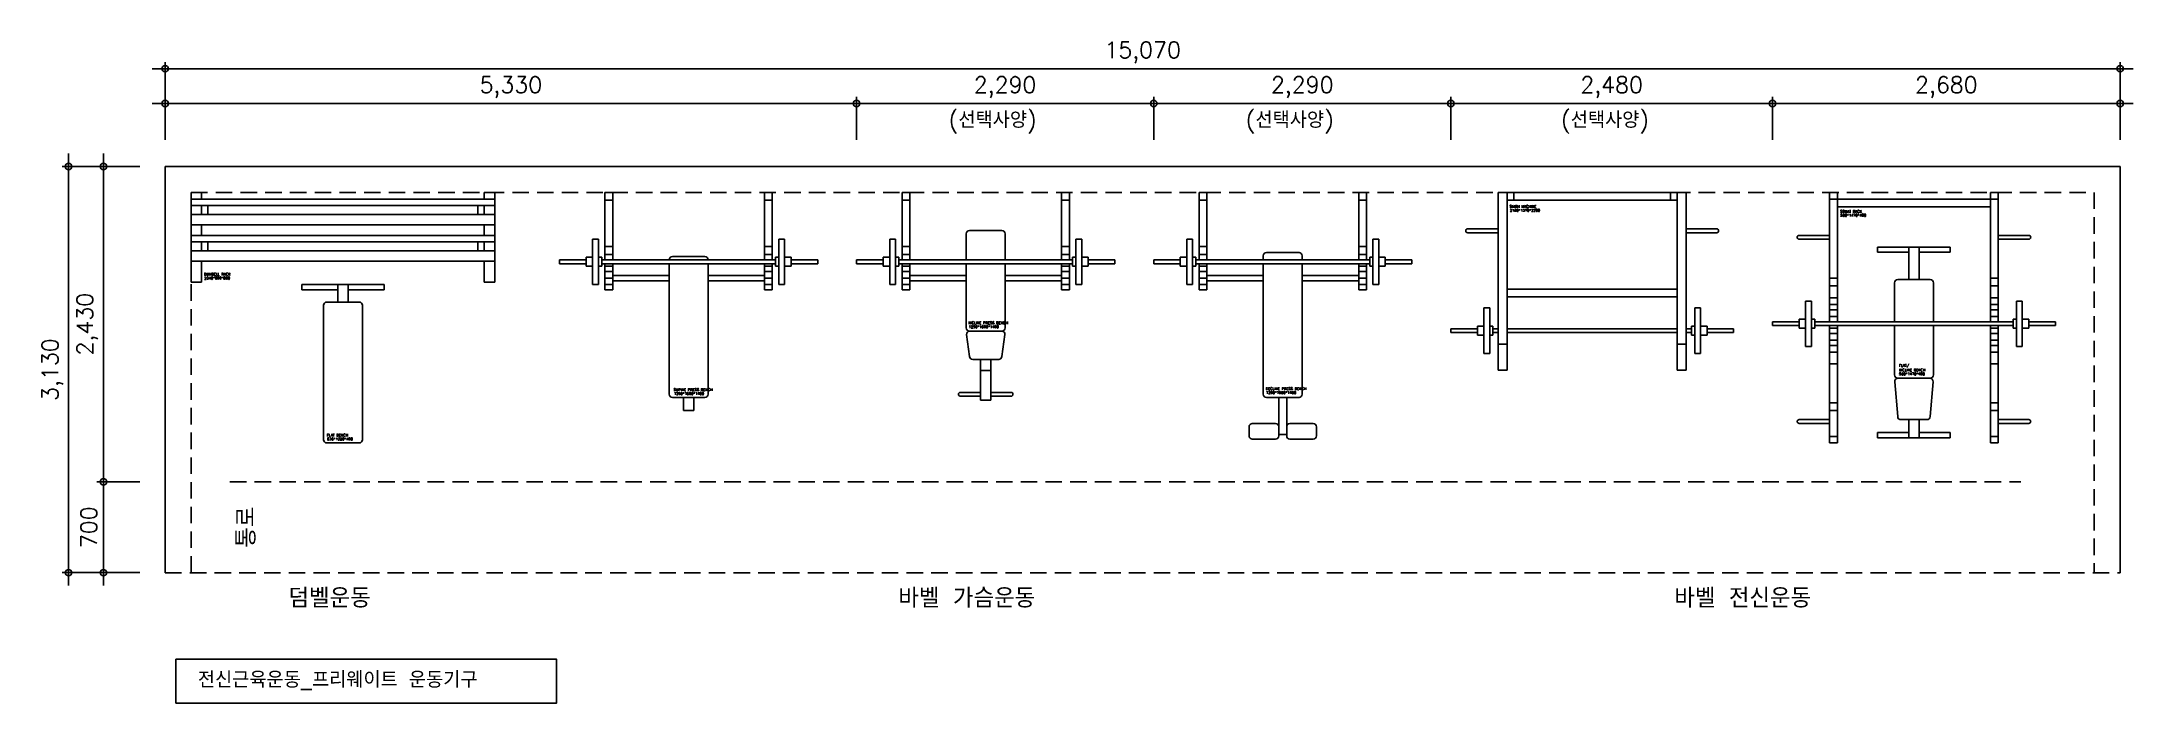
# Model space of a CAD drawing. Extents: x 21595 to 37715, y 32846 to 37943.
import ezdxf

# ---------------------------------------------------------------- set-up
doc = ezdxf.new("R2010")
doc.units = 0
doc.header["$LTSCALE"] = 20
doc.header["$MEASUREMENT"] = 0
doc.linetypes.add('HIDDEN', pattern=[9.525, 6.35, -3.175])
doc.layers.get('0').update_dxf_attribs({"linetype": 'CONTINUOUS'})
doc.layers.get('DEFPOINTS').update_dxf_attribs({"linetype": 'CONTINUOUS'})
for name, color, linetype in [('1HIDDEN', 1, 'HIDDEN'), ('2CONTINUOUS', 2, 'CONTINUOUS'), ('2HIDDEN', 2, 'HIDDEN'), ('3CONTINUOUS', 3, 'CONTINUOUS'), ('3TEXT', 3, 'CONTINUOUS'), ('4ele', 4, 'CONTINUOUS')]:
    doc.layers.add(name, color=color, linetype=linetype)
doc.styles.add('K_GEN', font='romans.shx', dxfattribs={"bigfont": 'whgtxt.shx'})
doc.styles.add('WHG', font='romans', dxfattribs={"bigfont": 'whgtxt'})
doc.dimstyles.new('STANDARD_WS', dxfattribs={"dimtxt": 2.5, "dimasz": 2.5, "dimexe": 1.25, "dimexo": 0.625, "dimtad": 1, "dimdec": 4, "dimdsep": 46, "dimtxsty": 'Standard', "dimcen": 2.5, "dimadec": 0, "dimazin": 0, "dimtfac": 1, "dimtdec": 4, "dimtmove": 0, "dimatfit": 3, "dimfxl": 0, "dimtolj": 1, "dimtzin": 0, "dimarcsym": 0})

# ---------------------------------------------------------------- blocks, each defined once
blk = doc.blocks.new('_CIDOTB')
at = {"color": 0, "linetype": 'ByBlock'}
blk.add_line((2, 0), (-1, 0), dxfattribs=at)
blk.add_circle((0, 0), 0.5, dxfattribs=at)
blk = doc.blocks.new('*D7')
at = {"layer": '4ele', "lineweight": -2}
for p, q in [((27875, 37187), (27875, 37518)), ((27925, 37468), (30115, 37468)), ((30165, 37237), (30165, 37518))]:
    blk.add_line(p, q, dxfattribs=at)
at = {"layer": 'DEFPOINTS', "color": 0}
for p in [(30165, 37468), (27875, 37137), (30165, 37187)]:
    blk.add_point(p, dxfattribs=at)
at = {"layer": '4ele', "lineweight": -2, "xscale": 50, "yscale": 50, "zscale": 50, "rotation": 180}
blk.add_blockref('_CIDOTB', (27875, 37468), dxfattribs=at)
at = {"layer": '4ele', "lineweight": -2, "xscale": 50, "yscale": 50, "zscale": 50}
blk.add_blockref('_CIDOTB', (30165, 37468), dxfattribs=at)
at = {"layer": '4ele', "insert": (29020, 37593), "char_height": 125, "attachment_point": 5, "style": 'K_GEN'}
blk.add_mtext('\\A1;2,290', dxfattribs=at)
blk = doc.blocks.new('DIMDOT')
blk.add_line((-2, 0), (2, 0))
blk.add_circle((0, 0), 0.5)
blk = doc.blocks.new('*D9')
at = {"layer": '4ele', "lineweight": -2}
for p, q in [((22545, 37455), (22545, 37786)), ((22595, 37736), (37565, 37736)), ((37615, 37455), (37615, 37786))]:
    blk.add_line(p, q, dxfattribs=at)
at = {"layer": 'DEFPOINTS', "color": 0}
for p in [(37615, 37736), (22545, 37405), (37615, 37405)]:
    blk.add_point(p, dxfattribs=at)
at = {"layer": '4ele', "lineweight": -2, "xscale": 50, "yscale": 50, "zscale": 50, "rotation": 180}
blk.add_blockref('_CIDOTB', (22545, 37736), dxfattribs=at)
at = {"layer": '4ele', "lineweight": -2, "xscale": 50, "yscale": 50, "zscale": 50}
blk.add_blockref('_CIDOTB', (37615, 37736), dxfattribs=at)
at = {"layer": '4ele', "insert": (30080, 37861), "char_height": 125, "attachment_point": 5, "style": 'K_GEN'}
blk.add_mtext('\\A1;15,070', dxfattribs=at)
blk = doc.blocks.new('*D10')
at = {"layer": '4ele', "lineweight": -2}
for p, q in [((30165, 37187), (30165, 37518)), ((30215, 37468), (32405, 37468)), ((32455, 37237), (32455, 37518))]:
    blk.add_line(p, q, dxfattribs=at)
at = {"layer": 'DEFPOINTS', "color": 0}
for p in [(32455, 37468), (30165, 37137), (32455, 37187)]:
    blk.add_point(p, dxfattribs=at)
at = {"layer": '4ele', "lineweight": -2, "xscale": 50, "yscale": 50, "zscale": 50, "rotation": 180}
blk.add_blockref('_CIDOTB', (30165, 37468), dxfattribs=at)
at = {"layer": '4ele', "lineweight": -2, "xscale": 50, "yscale": 50, "zscale": 50}
blk.add_blockref('_CIDOTB', (32455, 37468), dxfattribs=at)
at = {"layer": '4ele', "insert": (31310, 37593), "char_height": 125, "attachment_point": 5, "style": 'K_GEN'}
blk.add_mtext('\\A1;2,290', dxfattribs=at)
blk = doc.blocks.new('*D3')
at = {"layer": '4ele', "lineweight": -2}
for p, q in [((22545, 37187), (22545, 37518)), ((22595, 37468), (27825, 37468)), ((27875, 37187), (27875, 37518))]:
    blk.add_line(p, q, dxfattribs=at)
at = {"layer": 'DEFPOINTS', "color": 0}
for p in [(27875, 37468), (22545, 37137), (27875, 37137)]:
    blk.add_point(p, dxfattribs=at)
at = {"layer": '4ele', "lineweight": -2, "xscale": 50, "yscale": 50, "zscale": 50, "rotation": 180}
blk.add_blockref('_CIDOTB', (22545, 37468), dxfattribs=at)
at = {"layer": '4ele', "lineweight": -2, "xscale": 50, "yscale": 50, "zscale": 50}
blk.add_blockref('_CIDOTB', (27875, 37468), dxfattribs=at)
at = {"layer": '4ele', "insert": (25210, 37593), "char_height": 125, "attachment_point": 5, "style": 'K_GEN'}
blk.add_mtext('\\A1;5,330', dxfattribs=at)
blk = doc.blocks.new('*D5')
at = {"layer": '4ele', "lineweight": -2}
for p, q in [((22082, 36982), (21751, 36982)), ((21801, 33902), (21801, 36932)), ((22082, 33852), (21751, 33852))]:
    blk.add_line(p, q, dxfattribs=at)
at = {"layer": 'DEFPOINTS', "color": 0}
for p in [(21801, 36982), (22132, 36982), (22132, 33852)]:
    blk.add_point(p, dxfattribs=at)
at = {"layer": '4ele', "lineweight": -2, "xscale": 50, "yscale": 50, "zscale": 50}
for p, rotation in [((21801, 36982), 90), ((21801, 33852), 270)]:
    blk.add_blockref('_CIDOTB', p, dxfattribs=dict(at, rotation=rotation))
at = {"layer": '4ele', "insert": (21677, 35417), "char_height": 125, "attachment_point": 5, "rotation": 90, "style": 'K_GEN'}
blk.add_mtext('\\A1;3,130', dxfattribs=at)
blk = doc.blocks.new('*D6')
at = {"layer": '4ele', "lineweight": -2}
for p, q in [((22350, 36982), (22019, 36982)), ((22069, 34602), (22069, 36932)), ((22350, 34552), (22019, 34552))]:
    blk.add_line(p, q, dxfattribs=at)
at = {"layer": 'DEFPOINTS', "color": 0}
for p in [(22069, 36982), (22400, 36982), (22400, 34552)]:
    blk.add_point(p, dxfattribs=at)
at = {"layer": '4ele', "lineweight": -2, "xscale": 50, "yscale": 50, "zscale": 50}
for p, rotation in [((22069, 36982), 90), ((22069, 34552), 270)]:
    blk.add_blockref('_CIDOTB', p, dxfattribs=dict(at, rotation=rotation))
at = {"layer": '4ele', "insert": (21945, 35767), "char_height": 125, "attachment_point": 5, "rotation": 90, "style": 'K_GEN'}
blk.add_mtext('\\A1;2,430', dxfattribs=at)
blk = doc.blocks.new('*D4')
at = {"layer": '4ele', "lineweight": -2}
for p, q in [((22350, 34552), (22019, 34552)), ((22069, 33902), (22069, 34502)), ((22350, 33852), (22019, 33852))]:
    blk.add_line(p, q, dxfattribs=at)
at = {"layer": 'DEFPOINTS', "color": 0}
for p in [(22069, 34552), (22400, 34552), (22400, 33852)]:
    blk.add_point(p, dxfattribs=at)
at = {"layer": '4ele', "lineweight": -2, "xscale": 50, "yscale": 50, "zscale": 50}
for p, rotation in [((22069, 34552), 90), ((22069, 33852), 270)]:
    blk.add_blockref('_CIDOTB', p, dxfattribs=dict(at, rotation=rotation))
at = {"layer": '4ele', "insert": (21957, 34202), "char_height": 125, "attachment_point": 5, "rotation": 90, "style": 'K_GEN'}
blk.add_mtext('\\A1;700', dxfattribs=at)
blk = doc.blocks.new('*D2')
at = {"layer": '4ele', "lineweight": -2}
for p, q in [((34935, 37187), (34935, 37518)), ((34985, 37468), (37565, 37468)), ((37615, 37187), (37615, 37518))]:
    blk.add_line(p, q, dxfattribs=at)
at = {"layer": 'DEFPOINTS', "color": 0}
for p in [(37615, 37468), (34935, 37137), (37615, 37137)]:
    blk.add_point(p, dxfattribs=at)
at = {"layer": '4ele', "lineweight": -2, "xscale": 50, "yscale": 50, "zscale": 50, "rotation": 180}
blk.add_blockref('_CIDOTB', (34935, 37468), dxfattribs=at)
at = {"layer": '4ele', "lineweight": -2, "xscale": 50, "yscale": 50, "zscale": 50}
blk.add_blockref('_CIDOTB', (37615, 37468), dxfattribs=at)
at = {"layer": '4ele', "insert": (36275, 37593), "char_height": 125, "attachment_point": 5, "style": 'K_GEN'}
blk.add_mtext('\\A1;2,680', dxfattribs=at)
blk = doc.blocks.new('*D8')
at = {"layer": '4ele', "lineweight": -2}
for p, q in [((32455, 37187), (32455, 37518)), ((32505, 37468), (34885, 37468)), ((34935, 37187), (34935, 37518))]:
    blk.add_line(p, q, dxfattribs=at)
at = {"layer": 'DEFPOINTS', "color": 0}
for p in [(34935, 37468), (32455, 37137), (34935, 37137)]:
    blk.add_point(p, dxfattribs=at)
at = {"layer": '4ele', "lineweight": -2, "xscale": 50, "yscale": 50, "zscale": 50, "rotation": 180}
blk.add_blockref('_CIDOTB', (32455, 37468), dxfattribs=at)
at = {"layer": '4ele', "lineweight": -2, "xscale": 50, "yscale": 50, "zscale": 50}
blk.add_blockref('_CIDOTB', (34935, 37468), dxfattribs=at)
at = {"layer": '4ele', "insert": (33695, 37593), "char_height": 125, "attachment_point": 5, "style": 'K_GEN'}
blk.add_mtext('\\A1;2,480', dxfattribs=at)

msp = doc.modelspace()

# ---------------------------------------------------------------- linework, layer by layer
at = {"layer": '1HIDDEN'}
for p, q in [((22745.18, 36781.6), (37415.18, 36781.6)), ((22745.18, 33851.6), (22745.18, 36781.6)), ((37415.18, 36781.6), (37415.18, 33851.6))]:
    msp.add_line(p, q, dxfattribs=at)
at = {"layer": '2CONTINUOUS', "color": 6}
for p, q in [((22745.18, 36781.6), (22745.18, 36481.6)), ((22745.18, 36781.6), (22745.18, 36091.6)), ((22745.18, 36781.6), (22825.18, 36781.6)), ((22825.18, 36731.6), (22825.18, 36781.6)), ((25005.18, 36731.6), (25005.18, 36781.6)), ((25005.18, 36781.6), (25085.18, 36781.6)), ((25085.18, 36781.6), (25085.18, 36091.6)), ((25935.18, 36781.6), (25935.18, 36263.25)), ((25935.18, 36781.6), (25995.18, 36781.6)), ((25995.18, 36781.6), (25995.18, 36263.25)), ((27165.18, 36781.6), (27165.18, 36263.25)), ((27165.18, 36781.6), (27225.18, 36781.6)), ((27225.18, 36781.6), (27225.18, 36263.25)), ((28225.18, 36781.6), (28225.18, 36263.25)), ((28225.18, 36781.6), (28285.18, 36781.6)), ((28285.18, 36781.6), (28285.18, 36263.25)), ((29455.18, 36781.6), (29455.18, 36263.25)), ((29455.18, 36781.6), (29515.18, 36781.6)), ((29515.18, 36781.6), (29515.18, 36263.25)), ((30515.18, 36781.6), (30515.18, 36263.25)), ((30515.18, 36781.6), (30575.18, 36781.6)), ((30575.18, 36781.6), (30575.18, 36263.25)), ((31745.18, 36781.6), (31745.18, 36263.25)), ((31745.18, 36781.6), (31805.18, 36781.6)), ((31805.18, 36781.6), (31805.18, 36263.25)), ((32820.61, 35411.6), (32820.61, 36781.6)), ((32820.61, 36781.6), (33545.18, 36781.6)), ((32890.61, 35411.6), (32890.61, 36781.6)), ((32940.61, 36721.6), (32940.61, 36781.6)), ((34269.75, 36781.6), (33545.18, 36781.6)), ((34149.75, 36721.6), (34149.75, 36781.6)), ((34199.75, 35411.6), (34199.75, 36781.6)), ((34269.75, 35411.6), (34269.75, 36781.6)), ((35375.18, 36781.6), (35375.18, 35785.45)), ((35375.18, 36781.6), (35435.18, 36781.6)), ((35435.18, 36781.6), (35435.18, 35785.45)), ((36615.18, 36781.6), (36615.18, 35785.45)), ((36615.18, 36781.6), (36675.18, 36781.6)), ((36675.18, 36781.6), (36675.18, 35785.45)), ((22745.18, 36731.6), (25085.18, 36731.6)), ((22745.18, 36681.6), (25085.18, 36681.6)), ((22745.18, 36611.6), (25085.18, 36611.6)), ((22825.18, 36681.6), (22825.18, 36611.6)), ((22875.18, 36681.6), (22875.18, 36611.6)), ((24955.18, 36681.6), (24955.18, 36611.6)), ((25005.18, 36681.6), (25005.18, 36611.6)), ((25935.18, 36721.6), (25995.18, 36721.6)), ((27165.18, 36721.6), (27225.18, 36721.6)), ((28225.18, 36721.6), (28285.18, 36721.6)), ((29455.18, 36721.6), (29515.18, 36721.6)), ((30515.18, 36721.6), (30575.18, 36721.6)), ((31745.18, 36721.6), (31805.18, 36721.6)), ((32890.61, 36721.6), (33545.18, 36721.6)), ((34199.75, 36721.6), (33545.18, 36721.6)), ((35375.18, 36731.6), (36675.18, 36731.6)), ((35435.18, 36671.6), (36615.18, 36671.6)), ((22745.18, 36531.6), (25085.18, 36531.6)), ((22745.18, 36451.6), (25085.18, 36451.6)), ((22825.18, 36531.6), (22825.18, 36451.6)), ((25005.18, 36531.6), (25005.18, 36451.6)), ((28720.18, 36263.25), (28720.18, 36463.86)), ((28745.18, 36488.86), (28995.18, 36488.86)), ((29020.18, 36263.25), (29020.18, 36463.86)), ((32585.61, 36501.6), (32820.61, 36501.6)), ((32585.61, 36471.6), (32820.61, 36471.6)), ((34504.75, 36501.6), (34269.75, 36501.6)), ((34504.75, 36471.6), (34269.75, 36471.6)), ((35140.18, 36451.6), (35375.18, 36451.6)), ((36675.18, 36451.6), (36910.18, 36451.6)), ((22745.18, 36401.6), (25085.18, 36401.6)), ((22745.18, 36331.6), (25085.18, 36331.6)), ((22825.18, 36401.6), (22825.18, 36331.6)), ((22875.18, 36401.6), (22875.18, 36331.6)), ((24955.18, 36401.6), (24955.18, 36331.6)), ((25005.18, 36401.6), (25005.18, 36331.6)), ((25840.18, 36283.25), (25790.18, 36283.25)), ((25790.18, 36283.25), (25790.18, 36213.25)), ((25840.18, 36423.25), (25840.18, 36073.25)), ((25885.18, 36423.25), (25840.18, 36423.25)), ((25885.18, 36423.25), (25885.18, 36073.25)), ((25910.18, 36283.25), (25885.18, 36283.25)), ((25910.18, 36283.25), (25910.18, 36213.25)), ((25995.18, 36364.91), (25935.18, 36364.91)), ((25995.18, 36304.91), (25935.18, 36304.91)), ((26455.18, 36288.05), (26705.18, 36288.05)), ((27165.18, 36364.91), (27225.18, 36364.91)), ((27165.18, 36304.91), (27225.18, 36304.91)), ((27250.18, 36283.25), (27275.18, 36283.25)), ((27250.18, 36283.25), (27250.18, 36213.25)), ((27275.18, 36423.25), (27275.18, 36073.25)), ((27275.18, 36423.25), (27320.18, 36423.25)), ((27320.18, 36423.25), (27320.18, 36073.25)), ((27320.18, 36283.25), (27370.18, 36283.25)), ((27370.18, 36283.25), (27370.18, 36213.25)), ((28130.18, 36283.25), (28080.18, 36283.25)), ((28080.18, 36283.25), (28080.18, 36213.25)), ((28130.18, 36423.25), (28130.18, 36073.25)), ((28175.18, 36423.25), (28130.18, 36423.25)), ((28175.18, 36423.25), (28175.18, 36073.25)), ((28200.18, 36283.25), (28175.18, 36283.25)), ((28200.18, 36283.25), (28200.18, 36213.25)), ((28285.18, 36364.91), (28225.18, 36364.91)), ((28285.18, 36304.91), (28225.18, 36304.91)), ((29455.18, 36364.91), (29515.18, 36364.91)), ((29455.18, 36304.91), (29515.18, 36304.91)), ((29540.18, 36283.25), (29565.18, 36283.25)), ((29540.18, 36283.25), (29540.18, 36213.25)), ((29565.18, 36423.25), (29565.18, 36073.25)), ((29565.18, 36423.25), (29610.18, 36423.25)), ((29610.18, 36423.25), (29610.18, 36073.25)), ((29610.18, 36283.25), (29660.18, 36283.25)), ((29660.18, 36283.25), (29660.18, 36213.25)), ((30420.18, 36283.25), (30370.18, 36283.25)), ((30370.18, 36283.25), (30370.18, 36213.25)), ((30420.18, 36423.25), (30420.18, 36073.25)), ((30465.18, 36423.25), (30420.18, 36423.25)), ((30465.18, 36423.25), (30465.18, 36073.25)), ((30490.18, 36283.25), (30465.18, 36283.25)), ((30490.18, 36283.25), (30490.18, 36213.25)), ((30575.18, 36364.91), (30515.18, 36364.91)), ((30575.18, 36304.91), (30515.18, 36304.91)), ((31010.18, 36263.25), (31010.18, 36293.05)), ((31035.18, 36318.05), (31285.18, 36318.05)), ((31310.18, 36263.25), (31310.18, 36293.05)), ((31745.18, 36364.91), (31805.18, 36364.91)), ((31745.18, 36304.91), (31805.18, 36304.91)), ((31830.18, 36283.25), (31855.18, 36283.25)), ((31830.18, 36283.25), (31830.18, 36213.25)), ((31855.18, 36423.25), (31855.18, 36073.25)), ((31855.18, 36423.25), (31900.18, 36423.25)), ((31900.18, 36423.25), (31900.18, 36073.25)), ((31900.18, 36283.25), (31950.18, 36283.25)), ((31950.18, 36283.25), (31950.18, 36213.25)), ((35140.18, 36421.6), (35375.18, 36421.6)), ((35745.18, 36361.05), (36305.18, 36361.05)), ((35745.18, 36361.05), (35745.18, 36321.05)), ((35745.18, 36321.05), (35985.18, 36321.05)), ((35985.18, 36361.05), (35985.18, 36111.05)), ((36065.18, 36361.05), (36065.18, 36111.05)), ((36065.18, 36321.05), (36305.18, 36321.05)), ((36305.18, 36361.05), (36305.18, 36321.05)), ((36675.18, 36421.6), (36910.18, 36421.6)), ((22745.18, 36251.6), (25085.18, 36251.6)), ((22825.18, 36251.6), (22825.18, 36091.6)), ((25005.18, 36251.6), (25005.18, 36091.6)), ((25585.18, 36263.25), (25585.18, 36233.25)), ((25790.18, 36263.25), (25585.18, 36263.25)), ((25790.18, 36233.25), (25585.18, 36233.25)), ((25840.18, 36213.25), (25790.18, 36213.25)), ((25910.18, 36213.25), (25885.18, 36213.25)), ((27250.18, 36263.25), (25910.18, 36263.25)), ((27250.18, 36233.25), (25910.18, 36233.25)), ((25935.18, 36233.25), (25935.18, 36031.6)), ((25995.18, 36213.25), (25935.18, 36213.25)), ((25995.18, 36171.6), (25935.18, 36171.6)), ((25995.18, 36121.6), (25935.18, 36121.6)), ((25995.18, 36233.25), (25995.18, 36031.6)), ((25995.18, 36141.17), (26430.18, 36141.17)), ((26430.18, 35227.27), (26430.18, 36233.25)), ((26730.18, 35227.27), (26730.18, 36233.25)), ((26730.18, 36141.17), (27165.18, 36141.17)), ((27165.18, 36233.25), (27165.18, 36031.6)), ((27165.18, 36213.25), (27225.18, 36213.25)), ((27165.18, 36171.6), (27225.18, 36171.6)), ((27165.18, 36121.6), (27225.18, 36121.6)), ((27225.18, 36233.25), (27225.18, 36031.6)), ((27250.18, 36213.25), (27275.18, 36213.25)), ((27320.18, 36213.25), (27370.18, 36213.25)), ((27370.18, 36263.25), (27575.18, 36263.25)), ((27370.18, 36233.25), (27575.18, 36233.25)), ((27575.18, 36263.25), (27575.18, 36233.25)), ((28080.18, 36263.25), (27875.18, 36263.25)), ((27875.18, 36263.25), (27875.18, 36233.25)), ((28080.18, 36233.25), (27875.18, 36233.25)), ((28130.18, 36213.25), (28080.18, 36213.25)), ((28200.18, 36213.25), (28175.18, 36213.25)), ((29540.18, 36263.25), (28200.18, 36263.25)), ((29540.18, 36233.25), (28200.18, 36233.25)), ((28225.18, 36233.25), (28225.18, 36031.6)), ((28285.18, 36213.25), (28225.18, 36213.25)), ((28285.18, 36171.6), (28225.18, 36171.6)), ((28285.18, 36121.6), (28225.18, 36121.6)), ((28285.18, 36233.25), (28285.18, 36031.6)), ((28285.18, 36141.17), (28720.18, 36141.17)), ((28720.18, 35739.05), (28720.18, 36233.25)), ((29020.18, 35739.05), (29020.18, 36233.25)), ((29020.18, 36141.17), (29455.18, 36141.17)), ((29455.18, 36233.25), (29455.18, 36031.6)), ((29455.18, 36213.25), (29515.18, 36213.25)), ((29455.18, 36171.6), (29515.18, 36171.6)), ((29455.18, 36121.6), (29515.18, 36121.6)), ((29515.18, 36233.25), (29515.18, 36031.6)), ((29540.18, 36213.25), (29565.18, 36213.25)), ((29610.18, 36213.25), (29660.18, 36213.25)), ((29660.18, 36263.25), (29865.18, 36263.25)), ((29660.18, 36233.25), (29865.18, 36233.25)), ((29865.18, 36263.25), (29865.18, 36233.25)), ((30370.18, 36263.25), (30165.18, 36263.25)), ((30165.18, 36263.25), (30165.18, 36233.25)), ((30370.18, 36233.25), (30165.18, 36233.25)), ((30420.18, 36213.25), (30370.18, 36213.25)), ((30490.18, 36213.25), (30465.18, 36213.25)), ((31830.18, 36263.25), (30490.18, 36263.25)), ((31830.18, 36233.25), (30490.18, 36233.25)), ((30515.18, 36233.25), (30515.18, 36031.6)), ((30575.18, 36213.25), (30515.18, 36213.25)), ((30575.18, 36171.6), (30515.18, 36171.6)), ((30575.18, 36121.6), (30515.18, 36121.6)), ((30575.18, 36233.25), (30575.18, 36031.6)), ((30575.18, 36141.17), (31010.18, 36141.17)), ((31010.18, 35227.27), (31010.18, 36233.25)), ((31310.18, 35227.27), (31310.18, 36233.25)), ((31310.18, 36141.17), (31745.18, 36141.17)), ((31745.18, 36233.25), (31745.18, 36031.6)), ((31745.18, 36213.25), (31805.18, 36213.25)), ((31745.18, 36171.6), (31805.18, 36171.6)), ((31745.18, 36121.6), (31805.18, 36121.6)), ((31805.18, 36233.25), (31805.18, 36031.6)), ((31830.18, 36213.25), (31855.18, 36213.25)), ((31900.18, 36213.25), (31950.18, 36213.25)), ((31950.18, 36263.25), (32155.18, 36263.25)), ((31950.18, 36233.25), (32155.18, 36233.25)), ((32155.18, 36263.25), (32155.18, 36233.25)), ((35375.18, 36121.6), (35435.18, 36121.6)), ((35900.18, 36111.05), (36150.18, 36111.05)), ((36615.18, 36121.6), (36675.18, 36121.6)), ((22745.18, 36091.6), (22825.18, 36091.6)), ((24232.68, 36071.6), (23597.68, 36071.6)), ((23597.68, 36071.6), (23597.68, 36031.6)), ((23875.18, 36031.6), (23597.68, 36031.6)), ((23875.18, 36071.6), (23875.18, 35937.39)), ((23955.18, 36071.6), (23955.18, 35937.39)), ((24232.68, 36031.6), (23955.18, 36031.6)), ((24232.68, 36071.6), (24232.68, 36031.6)), ((25005.18, 36091.6), (25085.18, 36091.6)), ((25885.18, 36073.25), (25840.18, 36073.25)), ((25995.18, 36071.6), (25935.18, 36071.6)), ((25935.18, 36031.6), (25995.18, 36031.6)), ((25995.18, 36101.17), (26430.18, 36101.17)), ((26730.18, 36101.17), (27165.18, 36101.17)), ((27165.18, 36071.6), (27225.18, 36071.6)), ((27165.18, 36031.6), (27225.18, 36031.6)), ((27275.18, 36073.25), (27320.18, 36073.25)), ((28175.18, 36073.25), (28130.18, 36073.25)), ((28285.18, 36071.6), (28225.18, 36071.6)), ((28225.18, 36031.6), (28285.18, 36031.6)), ((28285.18, 36101.17), (28720.18, 36101.17)), ((29020.18, 36101.17), (29455.18, 36101.17)), ((29455.18, 36071.6), (29515.18, 36071.6)), ((29455.18, 36031.6), (29515.18, 36031.6)), ((29565.18, 36073.25), (29610.18, 36073.25)), ((30465.18, 36073.25), (30420.18, 36073.25)), ((30575.18, 36071.6), (30515.18, 36071.6)), ((30515.18, 36031.6), (30575.18, 36031.6)), ((30575.18, 36101.17), (31010.18, 36101.17)), ((31310.18, 36101.17), (31745.18, 36101.17)), ((31745.18, 36071.6), (31805.18, 36071.6)), ((31745.18, 36031.6), (31805.18, 36031.6)), ((31855.18, 36073.25), (31900.18, 36073.25)), ((32890.61, 36036.48), (33545.18, 36036.48)), ((32890.61, 35976.48), (33545.18, 35976.48)), ((34199.75, 36036.48), (33545.18, 36036.48)), ((34199.75, 35976.48), (33545.18, 35976.48)), ((35375.18, 36061.6), (35435.18, 36061.6)), ((35375.18, 35968.75), (35435.18, 35968.75)), ((35875.18, 35785.45), (35875.18, 36086.05)), ((36175.18, 35785.45), (36175.18, 36086.05)), ((36615.18, 36061.6), (36675.18, 36061.6)), ((36615.18, 35968.75), (36675.18, 35968.75)), ((23765.18, 35912.39), (23765.18, 34876.6)), ((23790.18, 35937.39), (24040.18, 35937.39)), ((24065.18, 35912.39), (24065.18, 34876.6)), ((32710.18, 35891.6), (32710.18, 35541.6)), ((32755.18, 35891.6), (32710.18, 35891.6)), ((32755.18, 35891.6), (32755.18, 35541.6)), ((34335.18, 35891.6), (34335.18, 35541.6)), ((34335.18, 35891.6), (34380.18, 35891.6)), ((34380.18, 35891.6), (34380.18, 35541.6)), ((35190.18, 35805.45), (35140.18, 35805.45)), ((35140.18, 35805.45), (35140.18, 35735.45)), ((35190.18, 35945.45), (35190.18, 35595.45)), ((35235.18, 35945.45), (35190.18, 35945.45)), ((35235.18, 35945.45), (35235.18, 35595.45)), ((35260.18, 35805.45), (35235.18, 35805.45)), ((35260.18, 35805.45), (35260.18, 35735.45)), ((35375.18, 35918.75), (35435.18, 35918.75)), ((35375.18, 35877.1), (35435.18, 35877.1)), ((35375.18, 35827.1), (35435.18, 35827.1)), ((36615.18, 35918.75), (36675.18, 35918.75)), ((36615.18, 35877.1), (36675.18, 35877.1)), ((36615.18, 35827.1), (36675.18, 35827.1)), ((36790.18, 35805.45), (36815.18, 35805.45)), ((36790.18, 35805.45), (36790.18, 35735.45)), ((36815.18, 35945.45), (36815.18, 35595.45)), ((36815.18, 35945.45), (36860.18, 35945.45)), ((36860.18, 35945.45), (36860.18, 35595.45)), ((36860.19, 35805.45), (36910.18, 35805.45)), ((36910.18, 35805.45), (36910.18, 35735.45)), ((28745.18, 35519.05), (28722.66, 35686.79)), ((28992.81, 35714.05), (28747.56, 35714.05)), ((28995.18, 35519.05), (29017.7, 35686.79)), ((32660.18, 35731.6), (32455.18, 35731.6)), ((32455.18, 35731.6), (32455.18, 35701.6)), ((32660.18, 35701.6), (32455.18, 35701.6)), ((32710.18, 35751.6), (32660.18, 35751.6)), ((32660.18, 35751.6), (32660.18, 35681.6)), ((32710.18, 35681.6), (32660.18, 35681.6)), ((32780.18, 35751.6), (32755.18, 35751.6)), ((32780.18, 35681.6), (32755.18, 35681.6)), ((32780.18, 35751.6), (32780.18, 35681.6)), ((32780.18, 35731.6), (32820.61, 35731.6)), ((32780.18, 35701.6), (32820.61, 35701.6)), ((32890.61, 35731.6), (33545.18, 35731.6)), ((32890.61, 35701.6), (33545.18, 35701.6)), ((34199.75, 35731.6), (33545.18, 35731.6)), ((34199.75, 35701.6), (33545.18, 35701.6)), ((34310.18, 35731.6), (34269.75, 35731.6)), ((34310.18, 35701.6), (34269.75, 35701.6)), ((34310.18, 35751.6), (34335.18, 35751.6)), ((34310.18, 35751.6), (34310.18, 35681.6)), ((34310.18, 35681.6), (34335.18, 35681.6)), ((34380.18, 35751.6), (34430.18, 35751.6)), ((34380.18, 35681.6), (34430.18, 35681.6)), ((34430.18, 35751.6), (34430.18, 35681.6)), ((34430.18, 35731.6), (34635.18, 35731.6)), ((34430.18, 35701.6), (34635.18, 35701.6)), ((34635.18, 35731.6), (34635.18, 35701.6)), ((35140.18, 35785.45), (34935.18, 35785.45)), ((34935.18, 35785.45), (34935.18, 35755.45)), ((35140.18, 35755.45), (34935.18, 35755.45)), ((35190.18, 35735.45), (35140.18, 35735.45)), ((35260.18, 35735.45), (35235.18, 35735.45)), ((35260.18, 35785.45), (36790.18, 35785.45)), ((35260.18, 35755.45), (36790.18, 35755.45)), ((35375.18, 35755.45), (35375.18, 34851.6)), ((35375.18, 35735.45), (35435.18, 35735.45)), ((35375.18, 35693.8), (35435.18, 35693.8)), ((35375.18, 35643.8), (35435.18, 35643.8)), ((35435.18, 35755.45), (35435.18, 34851.6)), ((35875.18, 35376.05), (35875.18, 35755.45)), ((36175.18, 35376.05), (36175.18, 35755.45)), ((36615.18, 35755.45), (36615.18, 34851.6)), ((36615.18, 35735.45), (36675.18, 35735.45)), ((36615.18, 35693.8), (36675.18, 35693.8)), ((36615.18, 35643.8), (36675.18, 35643.8)), ((36675.18, 35755.45), (36675.18, 34851.6)), ((36790.18, 35735.45), (36815.18, 35735.45)), ((36860.19, 35735.45), (36910.18, 35735.45)), ((36910.18, 35785.45), (37115.18, 35785.45)), ((36910.18, 35755.45), (37115.18, 35755.45)), ((37115.18, 35785.45), (37115.18, 35755.45)), ((28970.18, 35494.05), (28770.18, 35494.05)), ((28830.18, 35181.6), (28830.18, 35494.05)), ((28910.18, 35181.6), (28910.18, 35494.05)), ((32755.18, 35541.6), (32710.18, 35541.6)), ((32820.61, 35611.6), (32890.61, 35611.6)), ((34269.75, 35611.6), (34199.75, 35611.6)), ((34335.18, 35541.6), (34380.18, 35541.6)), ((35235.18, 35595.45), (35190.18, 35595.45)), ((35375.18, 35602.15), (35435.18, 35602.15)), ((35375.18, 35552.15), (35435.18, 35552.15)), ((36615.18, 35602.15), (36675.18, 35602.15)), ((36615.18, 35552.15), (36675.18, 35552.15)), ((36815.18, 35595.45), (36860.18, 35595.45)), ((28910.18, 35409.03), (28830.18, 35409.03)), ((32820.61, 35411.6), (32890.61, 35411.6)), ((34269.75, 35411.6), (34199.75, 35411.6)), ((35375.18, 35461.6), (35435.18, 35461.6)), ((35900.18, 35056.05), (35877.66, 35323.79)), ((36147.81, 35351.05), (35902.56, 35351.05)), ((36150.18, 35056.05), (36172.7, 35323.79)), ((36615.18, 35461.6), (36675.18, 35461.6)), ((26705.18, 35202.27), (26455.18, 35202.27)), ((26540.18, 35101.6), (26540.18, 35202.27)), ((26620.18, 35101.6), (26620.18, 35202.27)), ((28675.18, 35241.6), (28830.18, 35241.6)), ((28675.18, 35211.6), (28830.18, 35211.6)), ((28830.18, 35181.6), (28910.18, 35181.6)), ((29065.18, 35241.6), (28910.18, 35241.6)), ((29065.18, 35211.6), (28910.18, 35211.6)), ((31285.18, 35202.27), (31035.18, 35202.27)), ((31130.18, 34915.76), (31130.18, 35202.27)), ((31190.18, 34915.76), (31190.18, 35202.27)), ((35375.18, 35161.6), (35435.18, 35161.6)), ((36615.18, 35161.6), (36675.18, 35161.6)), ((26540.18, 35101.6), (26620.18, 35101.6)), ((31105.18, 35001.6), (30925.18, 35001.6)), ((31215.18, 35001.6), (31395.18, 35001.6)), ((35140.18, 35031.6), (35375.18, 35031.6)), ((35140.18, 35001.6), (35375.18, 35001.6)), ((35375.18, 35101.6), (35435.18, 35101.6)), ((36125.18, 35031.05), (35925.18, 35031.05)), ((35985.18, 34891.05), (35985.18, 35031.05)), ((36065.18, 34891.05), (36065.18, 35031.05)), ((36615.18, 35101.6), (36675.18, 35101.6)), ((36675.18, 35031.6), (36910.18, 35031.6)), ((36675.18, 35001.6), (36910.18, 35001.6)), ((24040.18, 34851.6), (23790.18, 34851.6)), ((30900.18, 34976.6), (30900.18, 34906.6)), ((31105.18, 34881.6), (30925.18, 34881.6)), ((31130.18, 34976.6), (31130.18, 34906.6)), ((31130.18, 34915.76), (31190.18, 34915.76)), ((31190.18, 34976.6), (31190.18, 34906.6)), ((31215.18, 34881.6), (31395.18, 34881.6)), ((31420.18, 34976.6), (31420.18, 34906.6)), ((35375.18, 34901.6), (35435.18, 34901.6)), ((35375.18, 34851.6), (35435.18, 34851.6)), ((35745.18, 34931.05), (35985.18, 34931.05)), ((35745.18, 34891.05), (35745.18, 34931.05)), ((35745.18, 34891.05), (36305.18, 34891.05)), ((36065.18, 34931.05), (36305.18, 34931.05)), ((36305.18, 34891.05), (36305.18, 34931.05)), ((36615.18, 34901.6), (36675.18, 34901.6)), ((36615.18, 34851.6), (36675.18, 34851.6))]:
    msp.add_line(p, q, dxfattribs=at)
msp.add_lwpolyline([(22628.11, 33184.57), (25562.93, 33184.57), (25562.93, 32846.23), (22628.11, 32846.23)], close=True, dxfattribs=at)
for centre, radius, start, end in [((28745.18, 36463.86), 25, 90, 180), ((28995.18, 36463.86), 25, 360, 90), ((32585.61, 36486.6), 15, 90, 270), ((34504.75, 36486.6), 15, 270, 90), ((35140.18, 36436.6), 15, 90, 270), ((36910.18, 36436.6), 15, 270, 90), ((26455.18, 36263.05), 25, 90, 180), ((26705.18, 36263.05), 25, 360, 90), ((31035.18, 36293.05), 25, 90, 180), ((31285.18, 36293.05), 25, 0, 90), ((35900.18, 36086.05), 25, 90, 180), ((36150.18, 36086.05), 25, 360, 90), ((23790.18, 35912.39), 25, 90, 180), ((24040.18, 35912.39), 25, 0, 90), ((28745.18, 35739.05), 25, 180, 270), ((28747.56, 35689.05), 25, 90, 185.194429), ((28992.81, 35689.05), 25, 354.805571, 90), ((28995.18, 35739.05), 25, 270, 360), ((28770.18, 35519.05), 25, 180, 270), ((28970.18, 35519.05), 25, 270, 0), ((35900.18, 35376.05), 25, 180, 270), ((35902.56, 35326.05), 25, 90, 185.194429), ((36147.81, 35326.05), 25, 354.805571, 90), ((36150.18, 35376.05), 25, 270, 0), ((26455.18, 35227.27), 25, 180, 270), ((26705.18, 35227.27), 25, 270, 0), ((28675.18, 35226.6), 15, 90, 270), ((29065.18, 35226.6), 15, 270, 90), ((31035.18, 35227.27), 25, 180, 270), ((31285.18, 35227.27), 25, 270, 0), ((30925.18, 34976.6), 25, 90, 180), ((31105.18, 34976.6), 25, 0, 90), ((31215.18, 34976.6), 25, 90, 180), ((31395.18, 34976.6), 25, 0, 90), ((35140.18, 35016.6), 15, 90, 270), ((35925.18, 35056.05), 25, 180, 270), ((36125.18, 35056.05), 25, 270, 0), ((36910.18, 35016.6), 15, 270, 90), ((23790.18, 34876.6), 25, 180, 270), ((24040.18, 34876.6), 25, 270, 0), ((30925.18, 34906.6), 25, 180, 270), ((31105.18, 34906.6), 25, 270, 0), ((31215.18, 34906.6), 25, 180, 270), ((31395.18, 34906.6), 25, 270, 360)]:
    msp.add_arc(centre, radius, start, end, dxfattribs=at)
at = {"layer": '2HIDDEN', "color": 9}
for p, q in [((23044.63, 34551.6), (36849.2, 34551.6)), ((22545.18, 33851.6), (37615.18, 33851.6))]:
    msp.add_line(p, q, dxfattribs=at)
at = {"layer": '3CONTINUOUS'}
for p, q in [((22545.18, 36981.6), (37615.18, 36981.6)), ((22545.18, 33851.6), (22545.18, 36981.6)), ((37615.18, 36981.6), (37615.18, 33851.6))]:
    msp.add_line(p, q, dxfattribs=at)

# ---------------------------------------------------------------- texts
at = {"layer": '3TEXT', "color": 3, "linetype": 'Continuous', "style": 'K_GEN'}
msp.add_text('통로', height=150, rotation=90, dxfattribs=at).set_placement((23243.79, 34044.22))
for s, height, p in [('덤벨운동', 150, (23495.65, 33581.97)), ('바벨 가슴운동', 150, (28197.21, 33581.97)), ('바벨 전신운동', 150, (34178.45, 33581.97)), ('전신근육운동_프리웨이트 운동기구', 125, (22797.64, 32964.58))]:
    msp.add_text(s, height=height, dxfattribs=at).set_placement(p)
at = {"layer": '4ele', "style": 'K_GEN'}
for p in [(28584.7, 37278.73), (30874.7, 37278.73), (33304.91, 37278.73)]:
    msp.add_text('(선택사양)', height=125, dxfattribs=at).set_placement(p)
at = {"layer": 'DEFPOINTS', "style": 'WHG'}
for s, p in [('SMITH MACHINE', (32908.92, 36664.45)), ('2180*1370*2260', (32910.44, 36634.45)), ('SQUAT RACK', (35456.5, 36626.15)), ('560*1470*480', (35458.03, 36596.15)), ('DUMBELL RACK', (22845.07, 36141.79)), ('2340*690*860', (22846.59, 36111.79)), ('INCLINE PRESS BENCH', (28736.7, 35766.8)), ('1290*1600*1400', (28738.23, 35736.8)), ('FLAT/', (35909.29, 35437.96)), ('INCLINE BENCH', (35909.29, 35403.81)), ('560*1470*480', (35910.82, 35373.81)), ('SUPINE PRESS BENCH', (26464.29, 35252.45)), ('1290*1680*1400', (26465.82, 35222.45)), ('DECLINE PRESS BENCH', (31028.49, 35260)), ('1290*1900*1400', (31030.01, 35230)), ('FLAT BENCH', (23791.84, 34901.79)), ('636*1220*480', (23793.37, 34871.79))]:
    msp.add_text(s, height=20, dxfattribs=at).set_placement(p)

# ---------------------------------------------------------------- dimensions: what is measured, and where the dimension line sits
at = {"layer": '4ele'}
for base, p1, p2, angle, picture, middle in [((37615.18, 37736.38), (22545.18, 37405.29), (37615.18, 37405.29), 360, '*D9', (30080.18, 37860.78)), ((27875.18, 37468.16), (22545.18, 37137.07), (27875.18, 37137.07), 360, '*D3', (25210.18, 37592.56)), ((30165.18, 37468.16), (27875.18, 37137.07), (30165.18, 37186.61), 360, '*D7', (29020.18, 37592.56)), ((32455.18, 37468.16), (30165.18, 37137.07), (32455.18, 37186.61), 360, '*D10', (31310.18, 37592.56)), ((34935.18, 37468.16), (32455.18, 37137.07), (34935.18, 37137.07), 360, '*D8', (33695.18, 37592.56)), ((37615.18, 37468.16), (34935.18, 37137.07), (37615.18, 37137.07), 360, '*D2', (36275.18, 37592.56)), ((21800.98, 36981.6), (22132.07, 33851.6), (22132.07, 36981.6), 90, '*D5', (21676.58, 35416.6)), ((22069.2, 36981.6), (22400.29, 34551.6), (22400.29, 36981.6), 90, '*D6', (21944.8, 35766.6)), ((22069.2, 34551.6), (22400.29, 33851.6), (22400.29, 34551.6), 90, '*D4', (21956.7, 34201.6))]:
    dim = msp.add_linear_dim(base=base, p1=p1, p2=p2, angle=angle, dimstyle='STANDARD_WS', override={"dimscale": 50, "dimasz": 1, "dimexe": 1, "dimexo": 1, "dimgap": 1, "dimdec": 1, "dimlunit": 6, "dimtxsty": 'K_GEN', "dimblk": 'DIMDOT', "dimblk1": '_CIDOTB', "dimblk2": '_CIDOTB', "dimsah": 1, "dimcen": 1, "dimdle": 1.5, "dimclrd": 256, "dimclre": 256, "dimclrt": 256, "dimtix": 1, "dimtmove": 2, "dimtvp": 1}, dxfattribs=at)
    dim.commit()
    dim.dimension.update_dxf_attribs({"geometry": picture, "text_midpoint": middle})

doc.saveas('drawing.dxf')
